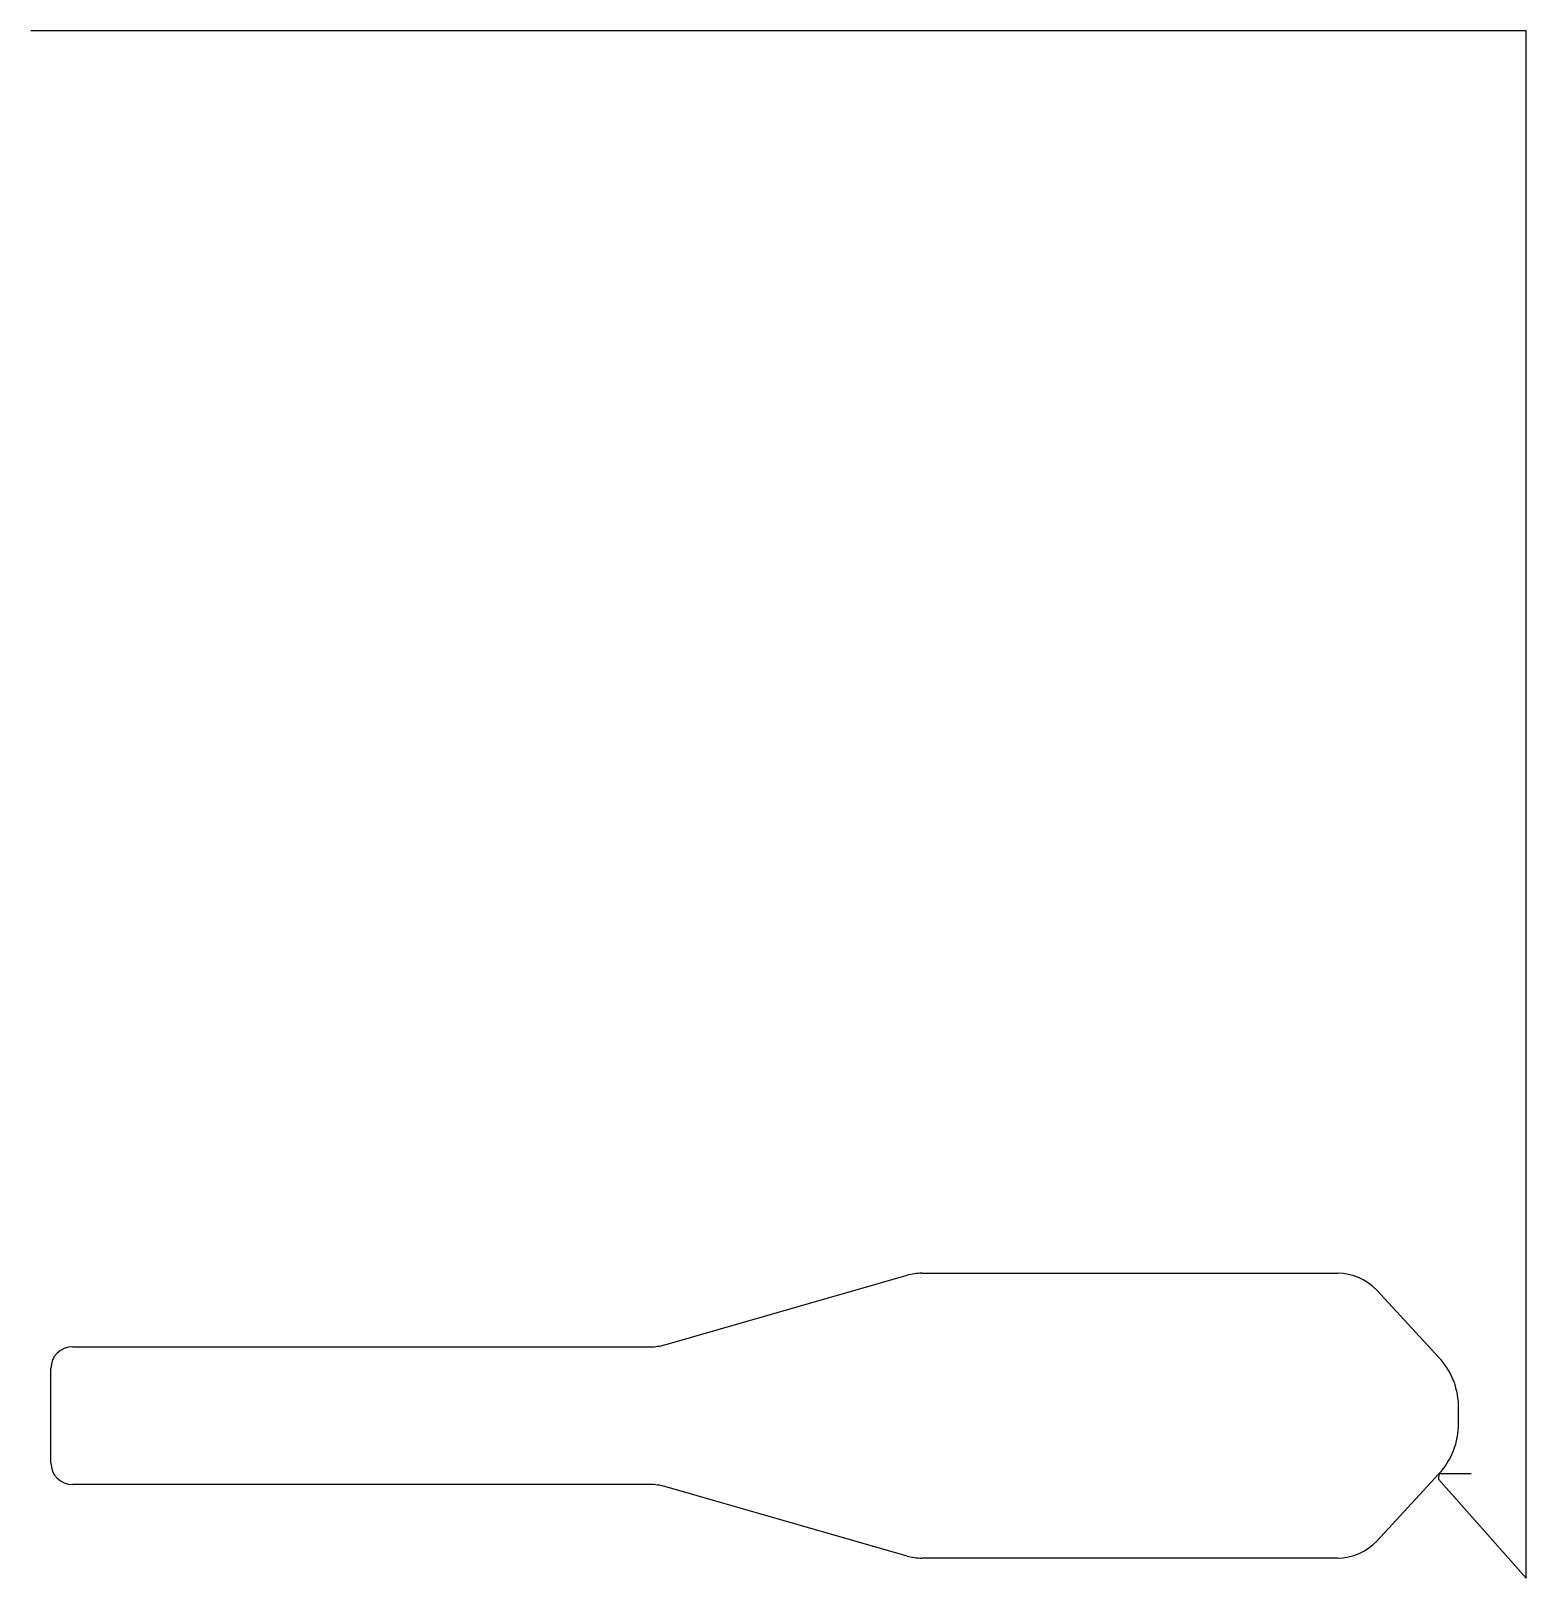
# Model space of a CAD drawing. Header units: metres. Extents: x 0 to 1422, y 0 to 1472.
import ezdxf

# ---------------------------------------------------------------- set-up
doc = ezdxf.new("R2010")
doc.units = ezdxf.units.M

msp = doc.modelspace()

# ---------------------------------------------------------------- linework, layer by layer
at = {"layer": 'TOOL_0'}
for p, q in [((1, 1471.995), (0, 1471.995)), ((1422.173, 1471.995), (1, 1471.995)), ((1422.173, 0.999), (1422.173, 1471.995)), ((602.898, 221.918), (833.508, 288.044)), ((847.428, 290), (1243.055, 290)), ((1280.108, 273.812), (1339.228, 209.968)), ((39.5, 220.001), (589.254, 220.001)), ((19, 109.501), (19, 199.501)), ((589.254, 89.001), (39.5, 89.001)), ((1339.228, 99.033), (1280.108, 35.189)), ((1339.228, 99.032), (1338.915, 94.022)), ((1338.915, 94.022), (1422.173, -0.001)), ((1369.987, 99.033), (1339.228, 99.033)), ((833.507, 20.957), (602.898, 87.083)), ((1243.054, 19.001), (847.427, 19.001)), ((1422.173, -0.001), (1422.173, 0.999)), ((1422.173, 0.999), (1422.173, -0.001)), ((1422.173, -0.001), (1422.173, 0.999)), ((1422.173, -0.001), (1422.173, -0.001))]:
    msp.add_line(p, q, dxfattribs=at)
for centre, radius, start, end in [((847.428, 239.5), 50.5, 90, 106.000253), ((1243.055, 239.5), 50.5, 42.800454, 90), ((589.254, 269.501), 49.5, 270, 285.999771), ((39.5, 199.501), 20.5, 90, 180), ((1287.431, 162.039), 70.57, 1.359251, 42.778824), ((639.194, 154.5), 718.846, 359.396859, 0.734344), ((1287.5, 146.933), 70.5, 317.199793, 0), ((39.5, 109.501), 20.5, 180, 270), ((589.254, 39.501), 49.5, 73.99991, 90), ((1243.055, 69.501), 50.5, 269.998865, 317.199546), ((847.427, 69.501), 50.5, 253.999747, 270)]:
    msp.add_arc(centre, radius, start, end, dxfattribs=at)

doc.saveas('drawing.dxf')
